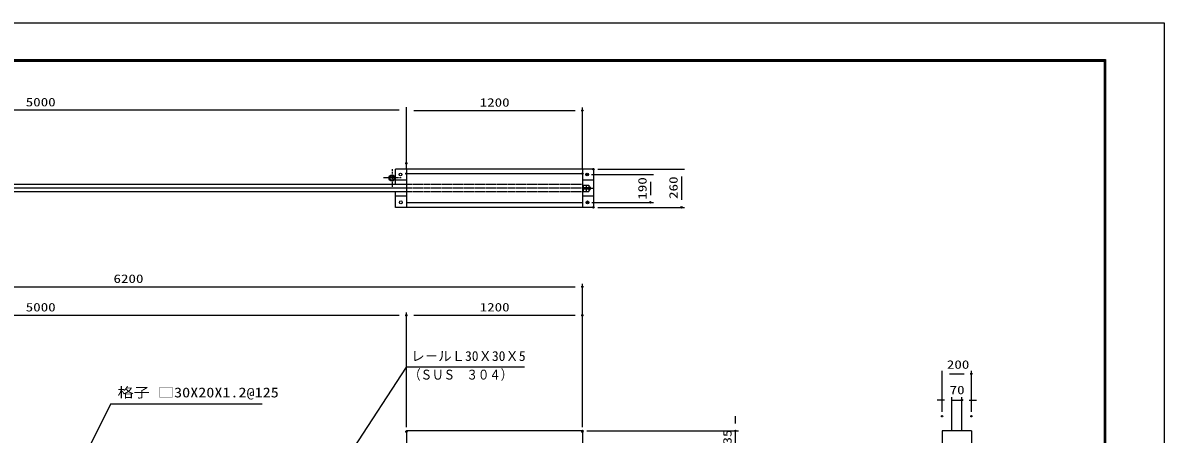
# Model space of a CAD drawing. Units: millimetres, scale not verified. Extents: x -5940 to 5940, y -4200 to 4200.
# Drawn here: x -1845 to 5940, y 1397 to 4200 of the extents above; entities that cross this region are included whole.
import ezdxf
from ezdxf.enums import TextEntityAlignment as Align

# ---------------------------------------------------------------- set-up
doc = ezdxf.new("R2010")
doc.units = ezdxf.units.MM
doc.header["$LTSCALE"] = 20
doc.header["$PDMODE"] = 32
doc.header["$PDSIZE"] = 10
doc.linetypes.add('USER1', pattern=[0.375, 0.25, -0.125])
doc.linetypes.add('USER4', pattern=[0.906, 0.591, -0.118, 0.079, -0.118])
for name, color, linetype, lineweight in [('0-0_WAKU', 7, 'Continuous', 25), ('0-1_0', 7, 'Continuous', 25), ('0-2_1', 7, 'Continuous', 25), ('0-4_CENTLN-L', 4, 'USER1', 25)]:
    doc.layers.add(name, color=color, linetype=linetype, lineweight=lineweight)
doc.layers.add('0-5_DEFPOINTS', color=7, linetype='Continuous')
doc.styles.add('ＭＳ ゴシック', font='')
doc.styles.get('ＭＳ ゴシック').set_extended_font_data('MS Gothic')

msp = doc.modelspace()

# ---------------------------------------------------------------- linework, layer by layer
at = {"layer": '0-0_WAKU', "color": 3}
msp.add_lwpolyline([(-5940, 4200), (5940, 4200), (5940, -4200), (-5940, -4200)], close=True, dxfattribs=at)
at = {"layer": '0-0_WAKU'}
for points in [[(-5540, 3950), (5540, 3950), (5540, -3950), (-5540, -3950)], [(-5537.5, 3947.5), (5537.5, 3947.5), (5537.5, -3947.5), (-5537.5, -3947.5)], [(-5535, 3945), (5535, 3945), (5535, -3945), (-5535, -3945)], [(-5532.5, 3942.5), (5532.5, 3942.5), (5532.5, -3942.5), (-5532.5, -3942.5)], [(-5530, 3940), (5530, 3940), (5530, -3940), (-5530, -3940)]]:
    msp.add_lwpolyline(points, close=True, dxfattribs=at)
at = {"layer": '0-1_0', "color": 2}
for p, q in [((721.82, 3604.69), (-4178.18, 3604.69)), ((821.82, 3602.45), (1921.82, 3602.45)), ((2435.95, 3116.26), (2435.95, 3026.44)), ((2647.7, 3152.81), (2647.7, 2992.81)), ((-4178.18, 2401.51), (1921.82, 2401.51)), ((-4178.18, 2207.14), (721.82, 2207.14)), ((821.82, 2207.14), (1921.82, 2207.14)), ((4475.54, 1808.09), (4575.53, 1808.09)), ((4440.53, 1629.09), (4390.53, 1629.09)), ((4490.53, 1629.09), (4560.54, 1629.09)), ((4610.54, 1629.09), (4660.54, 1629.09)), ((3015.46, 1469.28), (3015.46, 1519.28)), ((3015.46, 1284.28), (3015.46, 1419.28))]:
    msp.add_line(p, q, dxfattribs=at)
at = {"layer": '0-1_0', "color": 1}
for p, q in [((771.82, 3272.81), (771.82, 3624.69)), ((771.82, 3202.81), (771.82, 3622.45)), ((1971.82, 3202.8), (1971.82, 3622.45)), ((2076.82, 3202.81), (2667.7, 3202.81)), ((2033.98, 3166.26), (2455.95, 3166.26)), ((2036.1, 2976.44), (2455.95, 2976.44)), ((2076.82, 2942.81), (2667.7, 2942.81)), ((1971.82, 1444.28), (1971.82, 2421.51)), ((771.82, 1444.28), (771.82, 2227.14)), ((771.82, 1444.28), (771.82, 2227.14)), ((1971.82, 1449.28), (1971.82, 2227.14)), ((4425.54, 1549.28), (4425.54, 1828.09)), ((4625.53, 1549.28), (4625.53, 1828.09)), ((4490.53, 1419.28), (4490.53, 1649.09)), ((4560.54, 1419.28), (4560.54, 1649.09)), ((2001.82, 1419.28), (3035.46, 1419.28))]:
    msp.add_line(p, q, dxfattribs=at)
at = {"layer": '0-1_0'}
for p, q in [((1971.82, 3094.81), (2015.82, 3094.81)), ((1971.82, 3072.81), (2046.82, 3072.81)), ((1971.82, 3050.81), (2015.82, 3050.81)), ((1977.82, 3077.81), (2015.82, 3077.81)), ((1977.82, 3077.31), (2015.82, 3077.31)), ((1977.82, 3068.31), (2015.82, 3068.31)), ((1977.82, 3067.81), (2015.82, 3067.81)), ((2015.82, 3082.61), (2022.62, 3082.61)), ((2015.82, 3077.71), (2023.82, 3077.71)), ((2015.82, 3067.91), (2023.82, 3067.91)), ((2015.82, 3063.01), (2022.62, 3063.01))]:
    msp.add_line(p, q, dxfattribs=at)
for points in [[(1576.03, 1853.11), (770.47, 1853.11), (409.32, 1300.2)], [(-211.55, 1600.82), (-1247.38, 1600.82), (-1492.36, 1108.59)]]:
    msp.add_lwpolyline(points, dxfattribs=at)
for centre, radius in [((673.82, 3142.81), 21.12), ((673.82, 3142.81), 13.92), ((731.35, 3166.61), 9.76), ((2003.98, 3166.26), 9.76), ((733.47, 2976.8), 9.76), ((2006.1, 2976.44), 9.76)]:
    msp.add_circle(centre, radius, dxfattribs=at)
for centre, radius, start, end in [((2020.72, 3080.16), 3.1, 307.80915, 52.19085), ((2013.22, 3072.81), 10.6, 332.47843, 27.52157), ((2020.72, 3065.46), 3.1, 307.8099, 52.1901)]:
    msp.add_arc(centre, radius, start, end, dxfattribs=at)
at = {"layer": '0-2_1'}
for p, q in [((696.82, 3097.81), (696.82, 3202.81)), ((771.82, 3202.81), (771.82, 2942.81)), ((1971.82, 3202.81), (1971.82, 2942.81)), ((2046.82, 3202.81), (2046.82, 2942.81)), ((771.82, 3172.8), (1971.82, 3172.8)), ((771.82, 3097.81), (-4228.18, 3097.8)), ((771.82, 3072.81), (-4228.18, 3072.81)), ((771.82, 3047.81), (-4228.18, 3047.81)), ((696.82, 2942.81), (696.82, 3047.81)), ((1977.82, 3094.81), (1977.82, 3050.81)), ((1979.82, 3077.81), (1979.82, 3067.81)), ((1996.82, 3094.81), (1996.82, 3050.81)), ((2015.82, 3094.81), (2015.82, 3050.81)), ((2023.82, 3080.16), (2023.82, 3065.46)), ((1971.82, 2972.8), (771.82, 2972.8)), ((1971.82, 1419.28), (1971.82, -350.72)), ((1971.82, 1414.28), (1971.82, -345.72)), ((4425.53, 1419.28), (4425.53, -275.72)), ((4625.53, 1419.28), (4425.54, 1419.28)), ((4625.53, 1419.28), (4625.53, -275.72))]:
    msp.add_line(p, q, dxfattribs=at)
at = {"layer": '0-2_1', "color": 4, "linetype": 'USER1'}
for p, q in [((1971.82, 3097.81), (771.82, 3097.81)), ((1971.82, 3072.81), (771.82, 3072.81)), ((1971.82, 3047.81), (771.82, 3047.81))]:
    msp.add_line(p, q, dxfattribs=at)
at = {"layer": '0-2_1'}
msp.add_lwpolyline([(1971.82, 1419.28), (771.82, 1419.28), (771.82, -350.72)], dxfattribs=at)
at = {"layer": '0-4_CENTLN-L', "color": 2, "linetype": 'USER4'}
for p, q in [((673.82, 3203.93), (673.82, 3081.69)), ((734.94, 3142.81), (612.7, 3142.81))]:
    msp.add_line(p, q, dxfattribs=at)
at = {"layer": '0-4_CENTLN-L', "color": 7, "linetype": 'Continuous'}
for p, q in [((2046.82, 3202.81), (696.82, 3202.81)), ((771.82, 3127.81), (696.82, 3127.81)), ((2046.82, 3127.81), (1971.82, 3127.81)), ((771.82, 3017.81), (696.82, 3017.81)), ((2046.82, 3017.81), (1971.82, 3017.81)), ((2046.82, 2942.81), (696.82, 2942.81))]:
    msp.add_line(p, q, dxfattribs=at)
at = {"layer": '0-5_DEFPOINTS'}
for p in [(1971.82, 3602.45), (771.82, 3242.81), (2046.82, 3202.81), (771.82, 3172.81), (1971.82, 3172.8), (2003.98, 3166.26), (2006.1, 2976.44), (2435.95, 2976.44), (2046.82, 2942.81), (2647.7, 2942.81), (1971.82, 2401.51), (771.82, 2207.14), (1971.82, 2207.14), (4625.53, 1808.09), (4560.54, 1629.09), (4425.54, 1519.28), (4625.53, 1519.28), (771.82, 1414.28), (1971.82, 1419.28), (1971.82, 1419.28), (1971.82, 1414.28), (3015.46, 1419.28)]:
    msp.add_point(p, dxfattribs=at)

# ---------------------------------------------------------------- texts
at = {"layer": '0-1_0', "color": 3, "style": 'ＭＳ ゴシック'}
for s, height, width, p in [('5000', 57.77, 1.3, (-1825.32, 3613.59)), ('1200', 57.77, 1.3, (1271.04, 3611.35)), ('6200', 57.77, 1.3, (-1226.54, 2410.41)), ('5000', 57.77, 1.3, (-1825.32, 2216.04)), ('1200', 57.77, 1.3, (1271.04, 2216.04)), ('200', 57.77, 1.3, (4457.7, 1825.27)), ('（ＳＵＳ\u3000３０４）', 67.35, 0.85, (790.35, 1748.97)), ('格子 □30X20X1.2@125', 67.3, 1.2, (-1198.8, 1627.31)), ('70', 57.77, 1.3, (4476.69, 1651.88))]:
    msp.add_text(s, height=height, dxfattribs=dict(at, width=width)).set_placement(p, align=Align.BOTTOM_LEFT)
at = {"layer": '0-1_0', "color": 3, "style": 'ＭＳ ゴシック', "width": 1.3}
for s, p in [('190', (2427.05, 2994.85)), ('260', (2638.81, 2999.95)), ('135', (3006.56, 1275.28))]:
    msp.add_text(s, height=57.77, rotation=90, dxfattribs=at).set_placement(p, align=Align.BOTTOM_LEFT)
at = {"layer": '0-1_0', "color": 3, "style": 'ＭＳ ゴシック'}
msp.add_text('レ－ルＬ30Ｘ30Ｘ5', height=67.35, dxfattribs=at).set_placement((803.98, 1875.67), align=Align.BOTTOM_LEFT)

doc.saveas('drawing.dxf')
